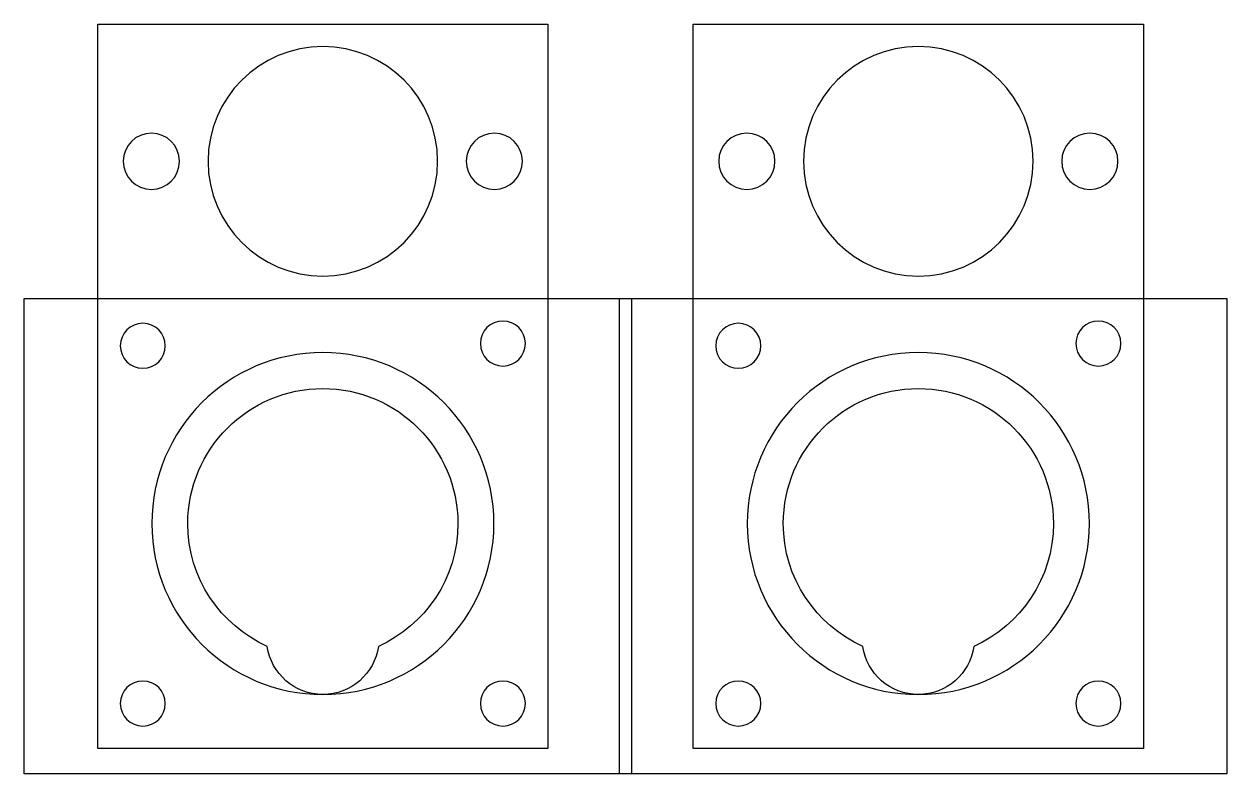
# Model space of a CAD drawing. Extents: x 0 to 53.4, y 0 to 33.3.
import ezdxf

# ---------------------------------------------------------------- set-up
doc = ezdxf.new("R2010")
doc.units = 0
doc.layers.add('LAYER_1', color=7, linetype='CONTINUOUS')

msp = doc.modelspace()

# ---------------------------------------------------------------- linework, layer by layer
at = {"layer": 'LAYER_1', "color": 250}
for points in [[(23.277, 1.13), (3.277, 1.13), (3.277, 33.331), (23.277, 33.331), (23.277, 1.13)], [(49.737, 1.13), (29.737, 1.13), (29.737, 33.331), (49.737, 33.331), (49.737, 1.13)], [(26.988, 0), (0.001, 0), (0.001, 21.13), (26.988, 21.13), (26.988, 0)], [(53.449, 0), (26.461, 0), (26.461, 21.13), (53.449, 21.13), (53.449, 0)]]:
    msp.add_lwpolyline(points, dxfattribs=at)
for points in [[(18.377, 27.231), (18.377, 24.414), (16.094, 22.13), (13.277, 22.13), (10.46, 22.13), (8.177, 24.414), (8.177, 27.231), (8.177, 30.047), (10.46, 32.33), (13.277, 32.33), (16.094, 32.33), (18.377, 30.047), (18.377, 27.231)], [(44.838, 27.231), (44.838, 24.414), (42.554, 22.13), (39.737, 22.13), (36.921, 22.13), (34.637, 24.414), (34.637, 27.231), (34.637, 30.047), (36.921, 32.33), (39.737, 32.33), (42.554, 32.33), (44.838, 30.047), (44.838, 27.231)], [(6.907, 27.23), (6.907, 26.54), (6.347, 25.98), (5.657, 25.98), (4.967, 25.98), (4.407, 26.54), (4.407, 27.23), (4.407, 27.921), (4.967, 28.48), (5.657, 28.48), (6.347, 28.48), (6.907, 27.921), (6.907, 27.23)], [(22.147, 27.23), (22.147, 26.54), (21.587, 25.98), (20.897, 25.98), (20.207, 25.98), (19.647, 26.54), (19.647, 27.23), (19.647, 27.92), (20.207, 28.48), (20.897, 28.48), (21.587, 28.48), (22.147, 27.92), (22.147, 27.23)], [(33.367, 27.23), (33.367, 26.54), (32.808, 25.98), (32.117, 25.98), (31.427, 25.98), (30.867, 26.54), (30.867, 27.23), (30.867, 27.921), (31.427, 28.48), (32.117, 28.48), (32.808, 28.48), (33.367, 27.921), (33.367, 27.23)], [(48.608, 27.23), (48.608, 26.54), (48.048, 25.98), (47.358, 25.98), (46.667, 25.98), (46.108, 26.54), (46.108, 27.23), (46.108, 27.92), (46.667, 28.48), (47.358, 28.48), (48.048, 28.48), (48.608, 27.92), (48.608, 27.23)], [(20.877, 11.13), (20.877, 6.933), (17.474, 3.531), (13.277, 3.531), (9.079, 3.531), (5.677, 6.933), (5.677, 11.13), (5.677, 15.328), (9.079, 18.73), (13.277, 18.73), (17.474, 18.73), (20.877, 15.328), (20.877, 11.13)], [(20.877, 11.13), (20.877, 6.933), (17.474, 3.531), (13.277, 3.531), (9.079, 3.531), (5.677, 6.933), (5.677, 11.13), (5.677, 15.328), (9.079, 18.73), (13.277, 18.73), (17.474, 18.73), (20.877, 15.328), (20.877, 11.13)], [(47.338, 11.13), (47.338, 6.933), (43.935, 3.531), (39.738, 3.531), (35.54, 3.531), (32.137, 6.933), (32.137, 11.13), (32.137, 15.328), (35.54, 18.73), (39.738, 18.73), (43.935, 18.73), (47.338, 15.328), (47.338, 11.13)], [(47.338, 11.13), (47.338, 6.933), (43.935, 3.531), (39.738, 3.531), (35.54, 3.531), (32.137, 6.933), (32.137, 11.13), (32.137, 15.328), (35.54, 18.73), (39.738, 18.73), (43.935, 18.73), (47.338, 15.328), (47.338, 11.13)]]:
    msp.add_open_spline(points, degree=3, knots=[0, 0, 0, 0, 1, 1, 1, 2, 2, 2, 3, 3, 3, 4, 4, 4, 4], dxfattribs=at)
at = {"layer": 'LAYER_1', "color": 7}
for points, knots in [([(6.277, 19.032), (6.277, 18.479), (5.829, 18.032), (5.277, 18.032), (4.724, 18.032), (4.277, 18.479), (4.277, 19.032), (4.277, 19.584), (4.724, 20.032), (5.277, 20.032), (5.829, 20.032), (6.277, 19.584), (6.277, 19.032)], [0, 0, 0, 0, 1, 1, 1, 2, 2, 2, 3, 3, 3, 4, 4, 4, 4]), ([(22.277, 19.131), (22.277, 18.578), (21.829, 18.131), (21.276, 18.131), (20.724, 18.131), (20.277, 18.578), (20.277, 19.131), (20.277, 19.683), (20.724, 20.13), (21.276, 20.13), (21.829, 20.13), (22.277, 19.683), (22.277, 19.131)], [0, 0, 0, 0, 1, 1, 1, 2, 2, 2, 3, 3, 3, 4, 4, 4, 4]), ([(32.737, 19.032), (32.737, 18.479), (32.289, 18.032), (31.737, 18.032), (31.185, 18.032), (30.737, 18.479), (30.737, 19.032), (30.737, 19.584), (31.185, 20.032), (31.737, 20.032), (32.289, 20.032), (32.737, 19.584), (32.737, 19.032)], [0, 0, 0, 0, 1, 1, 1, 2, 2, 2, 3, 3, 3, 4, 4, 4, 4]), ([(48.738, 19.131), (48.738, 18.578), (48.29, 18.131), (47.737, 18.131), (47.185, 18.131), (46.737, 18.578), (46.737, 19.131), (46.737, 19.683), (47.185, 20.13), (47.737, 20.13), (48.29, 20.13), (48.738, 19.683), (48.738, 19.131)], [0, 0, 0, 0, 1, 1, 1, 2, 2, 2, 3, 3, 3, 4, 4, 4, 4]), ([(19.277, 11.13), (19.277, 14.444), (16.59, 17.13), (13.277, 17.13), (9.963, 17.13), (7.277, 14.444), (7.277, 11.13), (7.277, 8.699), (8.726, 6.609), (10.806, 5.667), (10.982, 4.459), (12.02, 3.531), (13.277, 3.531), (14.534, 3.531), (15.571, 4.459), (15.747, 5.667), (17.827, 6.609), (19.277, 8.698), (19.277, 11.13)], [0, 0, 0, 0, 1, 1, 1, 2, 2, 2, 3, 3, 3, 4, 4, 4, 5, 5, 5, 6, 6, 6, 6]), ([(45.738, 11.13), (45.738, 14.444), (43.051, 17.13), (39.738, 17.13), (36.423, 17.13), (33.737, 14.444), (33.737, 11.13), (33.737, 8.699), (35.187, 6.609), (37.267, 5.667), (37.443, 4.459), (38.481, 3.531), (39.737, 3.531), (40.994, 3.531), (42.031, 4.459), (42.208, 5.667), (44.288, 6.609), (45.738, 8.698), (45.738, 11.13)], [0, 0, 0, 0, 1, 1, 1, 2, 2, 2, 3, 3, 3, 4, 4, 4, 5, 5, 5, 6, 6, 6, 6]), ([(6.277, 3.13), (6.277, 2.578), (5.829, 2.13), (5.277, 2.13), (4.724, 2.13), (4.277, 2.578), (4.277, 3.13), (4.277, 3.682), (4.724, 4.13), (5.277, 4.13), (5.829, 4.13), (6.277, 3.682), (6.277, 3.13)], [0, 0, 0, 0, 1, 1, 1, 2, 2, 2, 3, 3, 3, 4, 4, 4, 4]), ([(22.277, 3.13), (22.277, 2.578), (21.829, 2.13), (21.276, 2.13), (20.724, 2.13), (20.277, 2.578), (20.277, 3.13), (20.277, 3.682), (20.724, 4.13), (21.276, 4.13), (21.829, 4.13), (22.277, 3.682), (22.277, 3.13)], [0, 0, 0, 0, 1, 1, 1, 2, 2, 2, 3, 3, 3, 4, 4, 4, 4]), ([(32.737, 3.13), (32.737, 2.578), (32.289, 2.13), (31.737, 2.13), (31.185, 2.13), (30.737, 2.578), (30.737, 3.13), (30.737, 3.682), (31.185, 4.13), (31.737, 4.13), (32.289, 4.13), (32.737, 3.682), (32.737, 3.13)], [0, 0, 0, 0, 1, 1, 1, 2, 2, 2, 3, 3, 3, 4, 4, 4, 4]), ([(48.738, 3.13), (48.738, 2.578), (48.29, 2.13), (47.737, 2.13), (47.185, 2.13), (46.737, 2.578), (46.737, 3.13), (46.737, 3.682), (47.185, 4.13), (47.737, 4.13), (48.29, 4.13), (48.738, 3.682), (48.738, 3.13)], [0, 0, 0, 0, 1, 1, 1, 2, 2, 2, 3, 3, 3, 4, 4, 4, 4])]:
    msp.add_open_spline(points, degree=3, knots=knots, dxfattribs=at)

doc.saveas('drawing.dxf')
